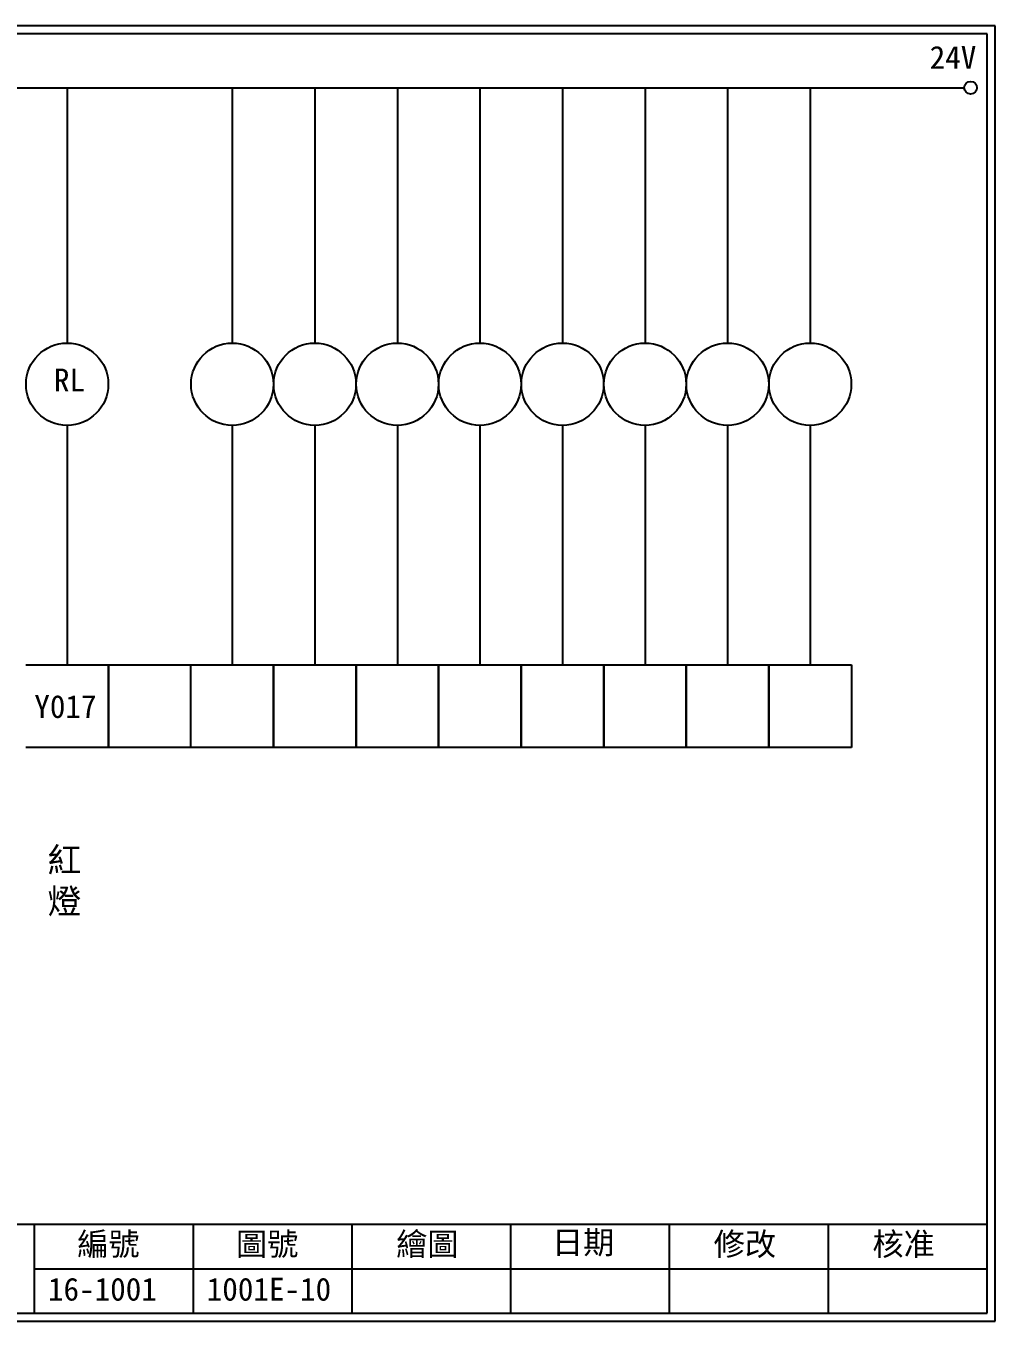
# Model space of a CAD drawing. Extents: x 889 to 1176, y 251 to 455.
# Drawn here: x 1023.5 to 1176.1, y 251.2 to 455.2 of the extents above; entities that cross this region are included whole.
import ezdxf

# ---------------------------------------------------------------- set-up
doc = ezdxf.new("R2010")
doc.units = 0
doc.layers.get('0').update_dxf_attribs({"linetype": 'CONTINUOUS'})
doc.layers.add('圖框層', color=7, linetype='CONTINUOUS')
doc.layers.add('標尺寸層', color=3, linetype='CONTINUOUS')
doc.styles.add('CNS', font='romanc.shx', dxfattribs={"bigfont": 'chineset.shx'})
doc.styles.add('STSL', font='kaiu.ttf')

msp = doc.modelspace()

# ---------------------------------------------------------------- linework, layer by layer
at = {"color": 7}
msp.add_circle((1172.21, 445.42), 1, dxfattribs=at)
at = {"layer": '圖框層', "color": 7}
for p, q in [((1176.07, 455.16), (889.07, 455.16)), ((1176.07, 251.2), (1176.07, 455.16)), ((1174.82, 453.91), (890.32, 453.91)), ((1174.82, 252.44), (1174.82, 453.91)), ((890.32, 266.44), (1174.82, 266.44)), ((1024.82, 252.44), (1024.82, 266.44)), ((1049.82, 252.44), (1049.82, 266.44)), ((1074.82, 252.44), (1074.82, 266.44)), ((1099.82, 252.44), (1099.82, 266.44)), ((1124.82, 252.44), (1124.82, 266.44)), ((1149.82, 252.44), (1149.82, 266.44)), ((1024.82, 259.44), (1174.82, 259.44)), ((889.07, 251.2), (1176.07, 251.2)), ((890.32, 252.44), (1174.82, 252.44))]:
    msp.add_line(p, q, dxfattribs=at)
at = {"layer": '標尺寸層', "color": 7}
for p, q in [((893.61, 445.42), (1171.21, 445.42)), ((1029.95, 445.42), (1029.95, 405.22)), ((1055.95, 445.42), (1055.95, 405.22)), ((1068.95, 445.42), (1068.95, 405.22)), ((1081.95, 445.42), (1081.95, 405.22)), ((1094.95, 445.42), (1094.95, 405.22)), ((1107.95, 445.42), (1107.95, 405.22)), ((1120.95, 445.42), (1120.95, 405.22)), ((1133.95, 445.42), (1133.95, 405.22)), ((1146.95, 445.42), (1146.95, 405.22)), ((1029.95, 392.26), (1029.95, 354.55)), ((1055.95, 392.26), (1055.95, 354.55)), ((1068.95, 392.26), (1068.95, 354.55)), ((1081.95, 392.26), (1081.95, 354.55)), ((1094.95, 392.26), (1094.95, 354.55)), ((1107.95, 392.26), (1107.95, 354.55)), ((1120.95, 392.26), (1120.95, 354.55)), ((1133.95, 392.26), (1133.95, 354.55)), ((1146.95, 392.26), (1146.95, 354.55)), ((1023.45, 354.55), (1036.45, 354.55)), ((1036.45, 354.55), (1036.45, 341.55)), ((1036.45, 341.55), (1036.45, 354.55)), ((1036.45, 354.55), (1036.45, 341.55)), ((1036.45, 354.55), (1049.45, 354.55)), ((1036.45, 341.55), (1036.45, 354.55)), ((1049.45, 354.55), (1062.45, 354.55)), ((1049.45, 341.55), (1049.45, 354.55)), ((1049.45, 341.55), (1049.45, 354.55)), ((1062.45, 354.55), (1062.45, 341.55)), ((1062.45, 354.55), (1075.45, 354.55)), ((1062.45, 341.55), (1062.45, 354.55)), ((1075.45, 354.55), (1075.45, 341.55)), ((1075.45, 354.55), (1075.45, 341.55)), ((1075.45, 354.55), (1088.45, 354.55)), ((1075.45, 341.55), (1075.45, 354.55)), ((1088.45, 354.55), (1088.45, 341.55)), ((1088.45, 354.55), (1088.45, 341.55)), ((1088.45, 354.55), (1101.45, 354.55)), ((1088.45, 341.55), (1088.45, 354.55)), ((1101.45, 354.55), (1101.45, 341.55)), ((1101.45, 354.55), (1101.45, 341.55)), ((1101.45, 354.55), (1114.45, 354.55)), ((1101.45, 341.55), (1101.45, 354.55)), ((1114.45, 354.55), (1114.45, 341.55)), ((1114.45, 354.55), (1114.45, 341.55)), ((1114.45, 354.55), (1127.45, 354.55)), ((1114.45, 341.55), (1114.45, 354.55)), ((1127.45, 354.55), (1127.45, 341.55)), ((1127.45, 354.55), (1127.45, 341.55)), ((1127.45, 354.55), (1140.45, 354.55)), ((1127.45, 341.55), (1127.45, 354.55)), ((1140.45, 354.55), (1140.45, 341.55)), ((1140.45, 354.55), (1140.45, 341.55)), ((1140.45, 354.55), (1153.45, 354.55)), ((1140.45, 341.55), (1140.45, 354.55)), ((1153.45, 354.55), (1153.45, 341.55)), ((1036.45, 341.55), (1023.45, 341.55)), ((1049.45, 341.55), (1036.45, 341.55)), ((1062.45, 341.55), (1049.45, 341.55)), ((1075.45, 341.55), (1062.45, 341.55)), ((1088.45, 341.55), (1075.45, 341.55)), ((1101.45, 341.55), (1088.45, 341.55)), ((1114.45, 341.55), (1101.45, 341.55)), ((1127.45, 341.55), (1114.45, 341.55)), ((1140.45, 341.55), (1127.45, 341.55)), ((1153.45, 341.55), (1140.45, 341.55))]:
    msp.add_line(p, q, dxfattribs=at)
for centre in [(1029.95, 398.74), (1055.95, 398.74), (1068.95, 398.74), (1081.95, 398.74), (1094.95, 398.74), (1107.95, 398.74), (1120.95, 398.74), (1133.95, 398.74), (1146.95, 398.74)]:
    msp.add_circle(centre, 6.48, dxfattribs=at)

# ---------------------------------------------------------------- texts
at = {"layer": '圖框層', "color": 7, "style": 'STSL'}
for s, p in [('24V', (1165.77, 448.41)), ('RL', (1027.87, 397.6)), ('Y017', (1024.78, 346.18)), ('編號', (1031.54, 261.53)), ('圖號', (1056.54, 261.53)), ('繪圖', (1081.76, 261.53)), ('日期', (1106.29, 261.78)), ('修改', (1131.76, 261.53)), ('核准', (1156.76, 261.53)), ('16-1001', (1026.93, 254.42)), ('1001E-10', (1051.93, 254.42))]:
    msp.add_text(s, height=3.6, dxfattribs=at).set_placement(p)
at = {"layer": '標尺寸層', "color": 7, "insert": (1029.52, 320.36), "char_height": 3.9, "width": 2.8481, "attachment_point": 5, "style": 'CNS'}
msp.add_mtext('{\\fDFKai-SB|b0|i0|c136|p65;紅燈}', dxfattribs=at)

doc.saveas('drawing.dxf')
